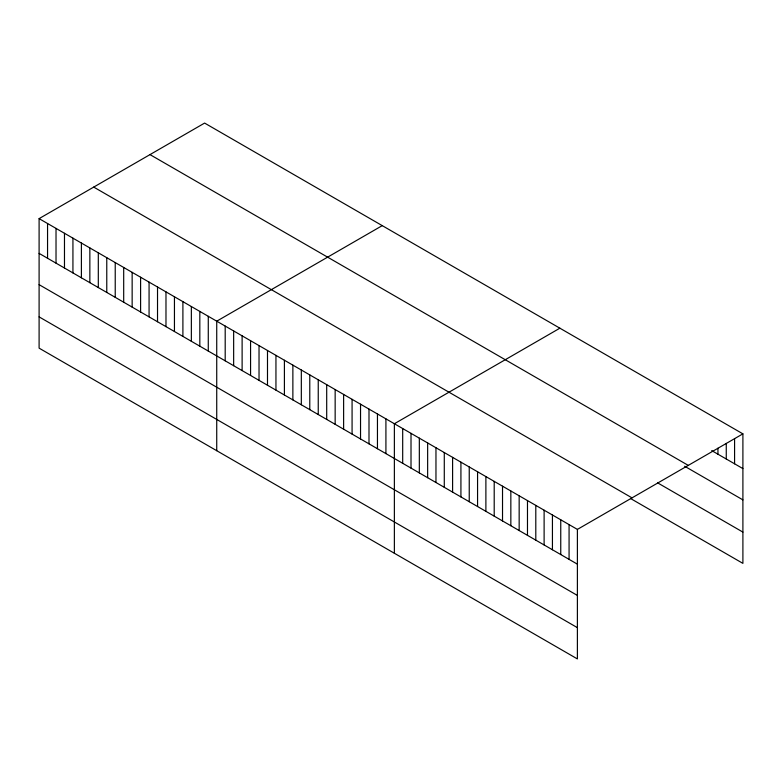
<?xml version="1.0" encoding="UTF-8"?>
<svg xmlns="http://www.w3.org/2000/svg" width="782" height="782" viewBox="0 0 782 782"><rect width="100%" height="100%" fill="white"/><g stroke="black" fill="none" stroke-linecap="round" stroke-linejoin="round"><path stroke-width="1.17" d="M39.1 218.628L577.39 529.404L577.39 658.923L39.1 348.146L39.1 218.628L204.61 123.077L742.9 433.854L742.9 563.372L630.595 498.535M382.242 225.627L216.731 321.187L216.731 450.706M559.883 328.186L394.372 423.746L394.372 553.265M577.39 529.404L742.9 433.854M711.708 450.598L742.9 468.604M149.988 154.601L688.277 465.388M684.67 466.258L742.9 499.874M657.633 482.865L742.9 532.102M93.723 187.094L632.012 497.87M39.1 253.378L577.39 564.164M39.1 284.658L577.39 595.434M39.1 316.876L577.39 627.653M734.581 438.634L734.581 463.804M726.263 443.423L726.263 458.995M717.944 448.203L717.944 454.195M569.071 524.605L569.071 559.355M560.753 519.805L560.753 554.555M552.434 514.996L552.434 549.756M544.116 510.196L544.116 544.946M535.797 505.397L535.797 540.147M527.479 500.588L527.479 535.347M519.16 495.788L519.16 530.538M510.842 490.988L510.842 525.739M502.523 486.179L502.523 520.939M494.204 481.38L494.204 516.13M485.886 476.57L485.886 511.33M477.567 471.771L477.567 506.521M469.239 466.971L469.239 501.721M460.921 462.162L460.921 496.922M452.602 457.362L452.602 492.113M444.284 452.563L444.284 487.313M435.965 447.754L435.965 482.514M427.646 442.954L427.646 477.704M419.328 438.155L419.328 472.905M411.009 433.345L411.009 468.105M402.691 428.546L402.691 463.296M385.917 418.859L385.917 453.609M377.452 413.971L377.452 448.731M368.996 409.094L368.996 443.844M360.541 404.206L360.541 438.966M352.076 399.328L352.076 434.078M343.621 394.441L343.621 429.191M335.155 389.553L335.155 424.313M326.7 384.676L326.7 419.426M318.245 379.788L318.245 414.538M309.78 374.91L309.78 409.66M301.324 370.023L301.324 404.773M292.869 365.135L292.869 399.895M284.404 360.258L284.404 395.008M275.948 355.37L275.948 390.12M267.493 350.483L267.493 385.243M259.028 345.605L259.028 380.355M250.572 340.717L250.572 375.477M242.117 335.84L242.117 370.59M233.652 330.952L233.652 365.702M225.196 326.065L225.196 360.825M208.276 316.299L208.276 351.059M199.821 311.422L199.821 346.172M191.355 306.534L191.355 341.284M182.9 301.647L182.9 336.407M174.445 296.769L174.445 331.519M165.98 291.882L165.98 326.641M157.524 287.004L157.524 321.754M149.069 282.116L149.069 316.866M140.604 277.229L140.604 311.989M132.148 272.351L132.148 307.101M123.693 267.464L123.693 302.214M115.228 262.586L115.228 297.336M106.772 257.698L106.772 292.448M98.307 252.811L98.307 287.571M89.852 247.933L89.852 282.683M81.396 243.046L81.396 277.796M72.931 238.158L72.931 272.918M64.476 233.28L64.476 268.031M56.021 228.393L56.021 263.153M47.555 223.515L47.555 258.265"/></g></svg>
